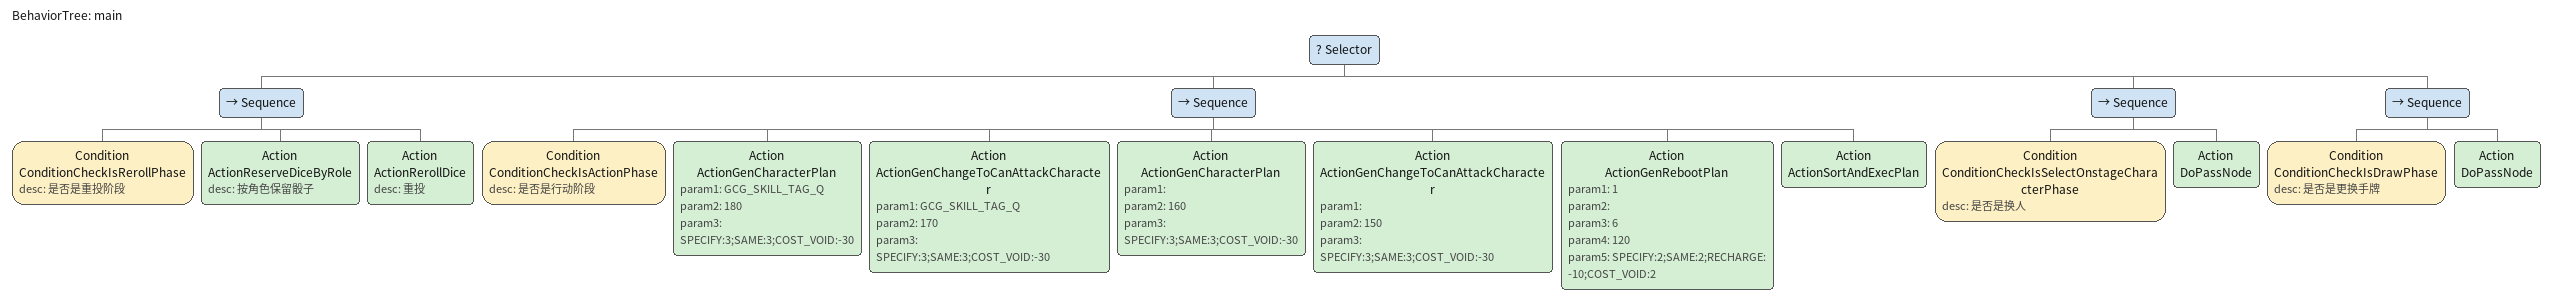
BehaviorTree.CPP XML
<root entry_id="main">
	<BehaviorTree ID="main">
		<Selector>
			<Sequence>
				<Condition name="ConditionCheckIsRerollPhase" desc="是否是重投阶段" />
				<Action name="ActionReserveDiceByRole" desc="按角色保留骰子" />
				<Action name="ActionRerollDice" desc="重投" />
			</Sequence>
			<Sequence>
				<Condition name="ConditionCheckIsActionPhase" desc="是否是行动阶段" />

				<Action name="ActionGenCharacterPlan" param1="GCG_SKILL_TAG_Q" param2="180"  param3="SPECIFY:3;SAME:3;COST_VOID:-30"/>
				<Action name="ActionGenChangeToCanAttackCharacter" param1="GCG_SKILL_TAG_Q" param2="170"  param3="SPECIFY:3;SAME:3;COST_VOID:-30"/>
				<Action name="ActionGenCharacterPlan" param1="" param2="160"  param3="SPECIFY:3;SAME:3;COST_VOID:-30"/>
				<Action name="ActionGenChangeToCanAttackCharacter" param1="" param2="150"  param3="SPECIFY:3;SAME:3;COST_VOID:-30"/>

				<Action name="ActionGenRebootPlan" param1="1" param2=""  param3="6"  param4="120" param5="SPECIFY:2;SAME:2;RECHARGE:-10;COST_VOID:2"/>

				<Action name="ActionSortAndExecPlan" />
			</Sequence>
			<Sequence>
				<Condition name="ConditionCheckIsSelectOnstageCharacterPhase" desc="是否是换人" />
				<Action name="DoPassNode" />
			</Sequence>
			<Sequence>
				<Condition name="ConditionCheckIsDrawPhase" desc="是否是更换手牌" />
				<Action name="DoPassNode" />
			</Sequence>
		</Selector>
	</BehaviorTree>
</root>
